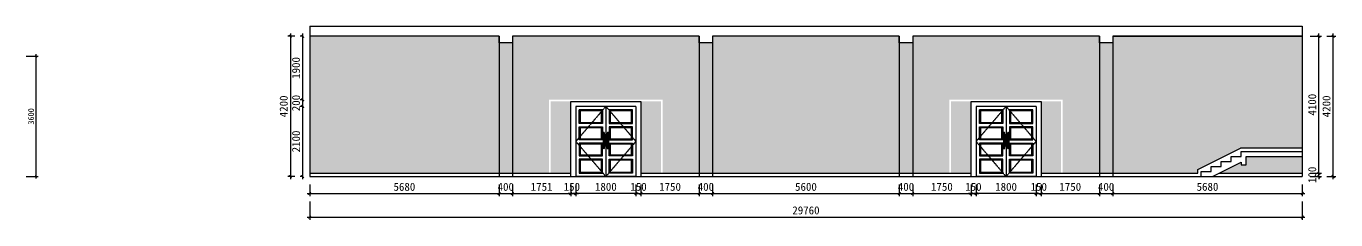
# Model space of a CAD drawing. Header units: millimetres. Extents: x -150677 to 588340, y -254013 to 149700.
# Drawn here: x 370680 to 409948, y -31049 to -25254 of the extents above; entities that cross this region are included whole.
import ezdxf

# ---------------------------------------------------------------- set-up
doc = ezdxf.new("R2010")
doc.units = ezdxf.units.MM
doc.header["$LTSCALE"] = 10
doc.header["$MEASUREMENT"] = 0
doc.linetypes.add('DASH', pattern=[0.35, 0.25, -0.1])
for name, color, linetype in [('1-Ba原始建筑墙体', 2, 'Continuous'), ('2-Ba顶面轮廓', 4, 'Continuous'), ('6-Bb窗', 5, 'Continuous'), ('FUR-MID', 2, 'Continuous'), ('PM', 1, 'Continuous')]:
    doc.layers.add(name, color=color, linetype=linetype)
doc.styles.get("Standard").update_dxf_attribs({"font": ''})
doc.styles.get('Standard').set_extended_font_data('SimSun')
doc.dimstyles.new('DIMN60', dxfattribs={"dimscale": 0.6, "dimtxt": 300, "dimasz": 100, "dimexe": 100, "dimexo": 300, "dimgap": 100, "dimtad": 1, "dimdec": 0, "dimtxsty": 'Standard', "dimblk": 'ARCHTICK', "dimcen": 2.5, "dimdle": 100, "dimclrd": 8, "dimclre": 8, "dimclrt": 96, "dimadec": 0, "dimazin": 0, "dimtfac": 1, "dimtdec": 0, "dimtmove": 0, "dimatfit": 3, "dimldrblk": 'DOT', "dimfxl": 100, "dimarcsym": 0})
doc.dimstyles.new('DIMN80', dxfattribs={"dimscale": 0.8, "dimtxt": 300, "dimasz": 100, "dimexe": 100, "dimexo": 300, "dimgap": 100, "dimtad": 1, "dimdec": 0, "dimtxsty": 'Standard', "dimblk": 'ARCHTICK', "dimcen": 2.5, "dimdle": 100, "dimclrd": 8, "dimclre": 8, "dimclrt": 96, "dimadec": 0, "dimazin": 0, "dimtfac": 1, "dimtdec": 0, "dimtmove": 0, "dimatfit": 3, "dimldrblk": 'DOT', "dimfxl": 100, "dimarcsym": 0})

# ---------------------------------------------------------------- blocks, each defined once
blk = doc.blocks.new('_ArchTick')
at = {"color": 0, "linetype": 'ByBlock', "const_width": 0.4}
blk.add_lwpolyline([(-0.5, -0.5), (0.5, 0.5)], dxfattribs=at)
blk = doc.blocks.new('*D1498')
at = {"layer": '2-Ba顶面轮廓', "color": 8, "lineweight": -2, "transparency": 16777216}
for p, q in [((370676.25, -26154), (371037.25, -26154)), ((370977.25, -29814), (370977.25, -26094)), ((370676.25, -29754), (371037.25, -29754))]:
    blk.add_line(p, q, dxfattribs=at)
at = {"layer": 'Defpoints', "color": 0, "transparency": 16777216}
for p in [(370496.25, -26154), (370977.25, -26154), (370496.25, -29754)]:
    blk.add_point(p, dxfattribs=at)
at = {"layer": '2-Ba顶面轮廓', "color": 8, "lineweight": -2, "transparency": 16777216, "xscale": 60, "yscale": 60, "zscale": 60}
for p, rotation in [((370977.25, -26154), 90), ((370977.25, -29754), 270)]:
    blk.add_blockref('_ArchTick', p, dxfattribs=dict(at, rotation=rotation))
at = {"layer": '2-Ba顶面轮廓', "color": 96, "transparency": 16777216, "insert": (370827.25, -27954), "char_height": 180, "attachment_point": 5, "rotation": 90}
blk.add_mtext('3600', dxfattribs=at)
blk = doc.blocks.new('_DOT')
at = {"color": 0, "linetype": 'ByBlock'}
blk.add_line((-0.35, 0), (-1, 0), dxfattribs=at)
at = {"color": 0, "linetype": 'ByBlock', "const_width": 0.35}
blk.add_lwpolyline([(-0.175, 0, 1), (0.175, 0, 1)], format="xyb", close=True, dxfattribs=at)
blk = doc.blocks.new('*D1499')
at = {"layer": '2-Ba顶面轮廓', "color": 8, "lineweight": -2, "transparency": 16777216}
for p, q in [((379180.5362, -29994), (379180.5362, -30343.5)), ((384860.5362, -29994), (384860.5362, -30343.5)), ((379100.5362, -30263.5), (384940.5362, -30263.5))]:
    blk.add_line(p, q, dxfattribs=at)
at = {"layer": 'Defpoints', "color": 0, "transparency": 16777216}
for p in [(379180.5362, -29754), (384860.5362, -29754), (384860.5362, -30263.5)]:
    blk.add_point(p, dxfattribs=at)
at = {"layer": '2-Ba顶面轮廓', "color": 8, "lineweight": -2, "transparency": 16777216, "xscale": 80, "yscale": 80, "zscale": 80, "rotation": 180}
blk.add_blockref('_ArchTick', (379180.5362, -30263.5), dxfattribs=at)
at = {"layer": '2-Ba顶面轮廓', "color": 8, "lineweight": -2, "transparency": 16777216, "xscale": 80, "yscale": 80, "zscale": 80}
blk.add_blockref('_ArchTick', (384860.5362, -30263.5), dxfattribs=at)
at = {"layer": '2-Ba顶面轮廓', "color": 96, "transparency": 16777216, "insert": (382020.5362, -30063.5), "char_height": 240, "attachment_point": 5}
blk.add_mtext('5680', dxfattribs=at)
blk = doc.blocks.new('*D1501')
at = {"layer": '2-Ba顶面轮廓', "color": 8, "lineweight": -2, "transparency": 16777216}
for p, q in [((384860.5362, -29994), (384860.5362, -30343.5)), ((385260.5362, -29994), (385260.5362, -30343.5)), ((384780.5362, -30263.5), (385340.5362, -30263.5))]:
    blk.add_line(p, q, dxfattribs=at)
at = {"layer": 'Defpoints', "color": 0, "transparency": 16777216}
for p in [(384860.5362, -29754), (385260.5362, -29754), (385260.5362, -30263.5)]:
    blk.add_point(p, dxfattribs=at)
at = {"layer": '2-Ba顶面轮廓', "color": 8, "lineweight": -2, "transparency": 16777216, "xscale": 80, "yscale": 80, "zscale": 80, "rotation": 180}
blk.add_blockref('_ArchTick', (384860.5362, -30263.5), dxfattribs=at)
at = {"layer": '2-Ba顶面轮廓', "color": 8, "lineweight": -2, "transparency": 16777216, "xscale": 80, "yscale": 80, "zscale": 80}
blk.add_blockref('_ArchTick', (385260.5362, -30263.5), dxfattribs=at)
at = {"layer": '2-Ba顶面轮廓', "color": 96, "transparency": 16777216, "insert": (385060.5362, -30063.5), "char_height": 240, "attachment_point": 5}
blk.add_mtext('400', dxfattribs=at)
blk = doc.blocks.new('*D1502')
at = {"layer": '2-Ba顶面轮廓', "color": 8, "lineweight": -2, "transparency": 16777216}
for p, q in [((385260.5362, -29994), (385260.5362, -30343.5)), ((387011.0362, -29994), (387011.0362, -30343.5)), ((385180.5362, -30263.5), (387091.0362, -30263.5))]:
    blk.add_line(p, q, dxfattribs=at)
at = {"layer": 'Defpoints', "color": 0, "transparency": 16777216}
for p in [(385260.5362, -29754), (387011.0362, -29754), (387011.0362, -30263.5)]:
    blk.add_point(p, dxfattribs=at)
at = {"layer": '2-Ba顶面轮廓', "color": 8, "lineweight": -2, "transparency": 16777216, "xscale": 80, "yscale": 80, "zscale": 80, "rotation": 180}
blk.add_blockref('_ArchTick', (385260.5362, -30263.5), dxfattribs=at)
at = {"layer": '2-Ba顶面轮廓', "color": 8, "lineweight": -2, "transparency": 16777216, "xscale": 80, "yscale": 80, "zscale": 80}
blk.add_blockref('_ArchTick', (387011.0362, -30263.5), dxfattribs=at)
at = {"layer": '2-Ba顶面轮廓', "color": 96, "transparency": 16777216, "insert": (386135.7862, -30063.5), "char_height": 240, "attachment_point": 5}
blk.add_mtext('1751', dxfattribs=at)
blk = doc.blocks.new('*D1503')
at = {"layer": '2-Ba顶面轮廓', "color": 8, "lineweight": -2, "transparency": 16777216}
for p, q in [((387011.0362, -29994), (387011.0362, -30343.5)), ((387161.0362, -29994), (387161.0362, -30343.5)), ((387011.0362, -30263.5), (386931.0362, -30263.5)), ((387011.0362, -30263.5), (387161.0362, -30263.5)), ((387161.0362, -30263.5), (387241.0362, -30263.5))]:
    blk.add_line(p, q, dxfattribs=at)
at = {"layer": 'Defpoints', "color": 0, "transparency": 16777216}
for p in [(387011.0362, -29754), (387161.0362, -29754), (387161.0362, -30263.5)]:
    blk.add_point(p, dxfattribs=at)
at = {"layer": '2-Ba顶面轮廓', "color": 8, "lineweight": -2, "transparency": 16777216, "xscale": 80, "yscale": 80, "zscale": 80}
blk.add_blockref('_ArchTick', (387011.0362, -30263.5), dxfattribs=at)
at = {"layer": '2-Ba顶面轮廓', "color": 8, "lineweight": -2, "transparency": 16777216, "xscale": 80, "yscale": 80, "zscale": 80, "rotation": 180}
blk.add_blockref('_ArchTick', (387161.0362, -30263.5), dxfattribs=at)
at = {"layer": '2-Ba顶面轮廓', "color": 96, "transparency": 16777216, "insert": (387041.0362, -30063.5), "char_height": 240, "attachment_point": 5}
blk.add_mtext('150', dxfattribs=at)
blk = doc.blocks.new('*D1504')
at = {"layer": '2-Ba顶面轮廓', "color": 8, "lineweight": -2, "transparency": 16777216}
for p, q in [((388961, -29994), (388961, -30343)), ((389111, -29994), (389111, -30343)), ((388961, -30263), (388881, -30263)), ((388961, -30263), (389111, -30263)), ((389111, -30263), (389191, -30263))]:
    blk.add_line(p, q, dxfattribs=at)
at = {"layer": 'Defpoints', "color": 0, "transparency": 16777216}
for p in [(388961, -29754), (389111, -29754), (389111, -30263)]:
    blk.add_point(p, dxfattribs=at)
at = {"layer": '2-Ba顶面轮廓', "color": 8, "lineweight": -2, "transparency": 16777216, "xscale": 80, "yscale": 80, "zscale": 80}
blk.add_blockref('_ArchTick', (388961, -30263), dxfattribs=at)
at = {"layer": '2-Ba顶面轮廓', "color": 8, "lineweight": -2, "transparency": 16777216, "xscale": 80, "yscale": 80, "zscale": 80, "rotation": 180}
blk.add_blockref('_ArchTick', (389111, -30263), dxfattribs=at)
at = {"layer": '2-Ba顶面轮廓', "color": 96, "transparency": 16777216, "insert": (389041, -30063), "char_height": 240, "attachment_point": 5}
blk.add_mtext('150', dxfattribs=at)
blk = doc.blocks.new('*D1505')
at = {"layer": '2-Ba顶面轮廓', "color": 8, "lineweight": -2, "transparency": 16777216}
for p, q in [((389111, -29994), (389111, -30343)), ((390861, -29994), (390861, -30343)), ((389031, -30263), (390941, -30263))]:
    blk.add_line(p, q, dxfattribs=at)
at = {"layer": 'Defpoints', "color": 0, "transparency": 16777216}
for p in [(389111, -29754), (390861, -29754), (390861, -30263)]:
    blk.add_point(p, dxfattribs=at)
at = {"layer": '2-Ba顶面轮廓', "color": 8, "lineweight": -2, "transparency": 16777216, "xscale": 80, "yscale": 80, "zscale": 80, "rotation": 180}
blk.add_blockref('_ArchTick', (389111, -30263), dxfattribs=at)
at = {"layer": '2-Ba顶面轮廓', "color": 8, "lineweight": -2, "transparency": 16777216, "xscale": 80, "yscale": 80, "zscale": 80}
blk.add_blockref('_ArchTick', (390861, -30263), dxfattribs=at)
at = {"layer": '2-Ba顶面轮廓', "color": 96, "transparency": 16777216, "insert": (389986, -30063), "char_height": 240, "attachment_point": 5}
blk.add_mtext('1750', dxfattribs=at)
blk = doc.blocks.new('*D1506')
at = {"layer": '2-Ba顶面轮廓', "color": 8, "lineweight": -2, "transparency": 16777216}
for p, q in [((390860.5362, -29994), (390860.5362, -30343.5)), ((391260.5362, -29994), (391260.5362, -30343.5)), ((390780.5362, -30263.5), (391340.5362, -30263.5))]:
    blk.add_line(p, q, dxfattribs=at)
at = {"layer": 'Defpoints', "color": 0, "transparency": 16777216}
for p in [(390860.5362, -29754), (391260.5362, -29754), (391260.5362, -30263.5)]:
    blk.add_point(p, dxfattribs=at)
at = {"layer": '2-Ba顶面轮廓', "color": 8, "lineweight": -2, "transparency": 16777216, "xscale": 80, "yscale": 80, "zscale": 80, "rotation": 180}
blk.add_blockref('_ArchTick', (390860.5362, -30263.5), dxfattribs=at)
at = {"layer": '2-Ba顶面轮廓', "color": 8, "lineweight": -2, "transparency": 16777216, "xscale": 80, "yscale": 80, "zscale": 80}
blk.add_blockref('_ArchTick', (391260.5362, -30263.5), dxfattribs=at)
at = {"layer": '2-Ba顶面轮廓', "color": 96, "transparency": 16777216, "insert": (391060.5362, -30063.5), "char_height": 240, "attachment_point": 5}
blk.add_mtext('400', dxfattribs=at)
blk = doc.blocks.new('*D1507')
at = {"layer": '2-Ba顶面轮廓', "color": 8, "lineweight": -2, "transparency": 16777216}
for p, q in [((391260.5362, -29994), (391260.5362, -30343.5)), ((396860.5362, -29994), (396860.5362, -30343.5)), ((391180.5362, -30263.5), (396940.5362, -30263.5))]:
    blk.add_line(p, q, dxfattribs=at)
at = {"layer": 'Defpoints', "color": 0, "transparency": 16777216}
for p in [(391260.5362, -29754), (396860.5362, -29754), (396860.5362, -30263.5)]:
    blk.add_point(p, dxfattribs=at)
at = {"layer": '2-Ba顶面轮廓', "color": 8, "lineweight": -2, "transparency": 16777216, "xscale": 80, "yscale": 80, "zscale": 80, "rotation": 180}
blk.add_blockref('_ArchTick', (391260.5362, -30263.5), dxfattribs=at)
at = {"layer": '2-Ba顶面轮廓', "color": 8, "lineweight": -2, "transparency": 16777216, "xscale": 80, "yscale": 80, "zscale": 80}
blk.add_blockref('_ArchTick', (396860.5362, -30263.5), dxfattribs=at)
at = {"layer": '2-Ba顶面轮廓', "color": 96, "transparency": 16777216, "insert": (394060.5362, -30063.5), "char_height": 240, "attachment_point": 5}
blk.add_mtext('5600', dxfattribs=at)
blk = doc.blocks.new('*D1508')
at = {"layer": '2-Ba顶面轮廓', "color": 8, "lineweight": -2, "transparency": 16777216}
for p, q in [((396860.5362, -29994), (396860.5362, -30343.5)), ((397260.5362, -29994), (397260.5362, -30343.5)), ((396780.5362, -30263.5), (397340.5362, -30263.5))]:
    blk.add_line(p, q, dxfattribs=at)
at = {"layer": 'Defpoints', "color": 0, "transparency": 16777216}
for p in [(396860.5362, -29754), (397260.5362, -29754), (397260.5362, -30263.5)]:
    blk.add_point(p, dxfattribs=at)
at = {"layer": '2-Ba顶面轮廓', "color": 8, "lineweight": -2, "transparency": 16777216, "xscale": 80, "yscale": 80, "zscale": 80, "rotation": 180}
blk.add_blockref('_ArchTick', (396860.5362, -30263.5), dxfattribs=at)
at = {"layer": '2-Ba顶面轮廓', "color": 8, "lineweight": -2, "transparency": 16777216, "xscale": 80, "yscale": 80, "zscale": 80}
blk.add_blockref('_ArchTick', (397260.5362, -30263.5), dxfattribs=at)
at = {"layer": '2-Ba顶面轮廓', "color": 96, "transparency": 16777216, "insert": (397060.5362, -30063.5), "char_height": 240, "attachment_point": 5}
blk.add_mtext('400', dxfattribs=at)
blk = doc.blocks.new('*D1509')
at = {"layer": '2-Ba顶面轮廓', "color": 8, "lineweight": -2, "transparency": 16777216}
for p, q in [((397261, -29994), (397261, -30344)), ((399011, -29994), (399011, -30344)), ((397181, -30264), (399091, -30264))]:
    blk.add_line(p, q, dxfattribs=at)
at = {"layer": 'Defpoints', "color": 0, "transparency": 16777216}
for p in [(397261, -29754), (399011, -29754), (399011, -30264)]:
    blk.add_point(p, dxfattribs=at)
at = {"layer": '2-Ba顶面轮廓', "color": 8, "lineweight": -2, "transparency": 16777216, "xscale": 80, "yscale": 80, "zscale": 80, "rotation": 180}
blk.add_blockref('_ArchTick', (397261, -30264), dxfattribs=at)
at = {"layer": '2-Ba顶面轮廓', "color": 8, "lineweight": -2, "transparency": 16777216, "xscale": 80, "yscale": 80, "zscale": 80}
blk.add_blockref('_ArchTick', (399011, -30264), dxfattribs=at)
at = {"layer": '2-Ba顶面轮廓', "color": 96, "transparency": 16777216, "insert": (398136, -30064), "char_height": 240, "attachment_point": 5}
blk.add_mtext('1750', dxfattribs=at)
blk = doc.blocks.new('*D1510')
at = {"layer": '2-Ba顶面轮廓', "color": 8, "lineweight": -2, "transparency": 16777216}
for p, q in [((399011.0362, -29994), (399011.0362, -30343.5)), ((399161.0362, -29994), (399161.0362, -30343.5)), ((399011.0362, -30263.5), (398931.0362, -30263.5)), ((399011.0362, -30263.5), (399161.0362, -30263.5)), ((399161.0362, -30263.5), (399241.0362, -30263.5))]:
    blk.add_line(p, q, dxfattribs=at)
at = {"layer": 'Defpoints', "color": 0, "transparency": 16777216}
for p in [(399011.0362, -29754), (399161.0362, -29754), (399161.0362, -30263.5)]:
    blk.add_point(p, dxfattribs=at)
at = {"layer": '2-Ba顶面轮廓', "color": 8, "lineweight": -2, "transparency": 16777216, "xscale": 80, "yscale": 80, "zscale": 80}
blk.add_blockref('_ArchTick', (399011.0362, -30263.5), dxfattribs=at)
at = {"layer": '2-Ba顶面轮廓', "color": 8, "lineweight": -2, "transparency": 16777216, "xscale": 80, "yscale": 80, "zscale": 80, "rotation": 180}
blk.add_blockref('_ArchTick', (399161.0362, -30263.5), dxfattribs=at)
at = {"layer": '2-Ba顶面轮廓', "color": 96, "transparency": 16777216, "insert": (399081.0362, -30063.5), "char_height": 240, "attachment_point": 5}
blk.add_mtext('150', dxfattribs=at)
blk = doc.blocks.new('*D1511')
at = {"layer": '2-Ba顶面轮廓', "color": 8, "lineweight": -2, "transparency": 16777216}
for p, q in [((401111.0362, -29994), (401111.0362, -30343.5)), ((402860.5362, -29994), (402860.5362, -30343.5)), ((401031.0362, -30263.5), (402940.5362, -30263.5))]:
    blk.add_line(p, q, dxfattribs=at)
at = {"layer": 'Defpoints', "color": 0, "transparency": 16777216}
for p in [(401111.0362, -29754), (402860.5362, -29754), (402860.5362, -30263.5)]:
    blk.add_point(p, dxfattribs=at)
at = {"layer": '2-Ba顶面轮廓', "color": 8, "lineweight": -2, "transparency": 16777216, "xscale": 80, "yscale": 80, "zscale": 80, "rotation": 180}
blk.add_blockref('_ArchTick', (401111.0362, -30263.5), dxfattribs=at)
at = {"layer": '2-Ba顶面轮廓', "color": 8, "lineweight": -2, "transparency": 16777216, "xscale": 80, "yscale": 80, "zscale": 80}
blk.add_blockref('_ArchTick', (402860.5362, -30263.5), dxfattribs=at)
at = {"layer": '2-Ba顶面轮廓', "color": 96, "transparency": 16777216, "insert": (401985.7862, -30063.5), "char_height": 240, "attachment_point": 5}
blk.add_mtext('1750', dxfattribs=at)
blk = doc.blocks.new('*D1512')
at = {"layer": '2-Ba顶面轮廓', "color": 8, "lineweight": -2, "transparency": 16777216}
for p, q in [((402860.5362, -29994), (402860.5362, -30343.5)), ((403260.5362, -29994), (403260.5362, -30343.5)), ((402780.5362, -30263.5), (403340.5362, -30263.5))]:
    blk.add_line(p, q, dxfattribs=at)
at = {"layer": 'Defpoints', "color": 0, "transparency": 16777216}
for p in [(402860.5362, -29754), (403260.5362, -29754), (403260.5362, -30263.5)]:
    blk.add_point(p, dxfattribs=at)
at = {"layer": '2-Ba顶面轮廓', "color": 8, "lineweight": -2, "transparency": 16777216, "xscale": 80, "yscale": 80, "zscale": 80, "rotation": 180}
blk.add_blockref('_ArchTick', (402860.5362, -30263.5), dxfattribs=at)
at = {"layer": '2-Ba顶面轮廓', "color": 8, "lineweight": -2, "transparency": 16777216, "xscale": 80, "yscale": 80, "zscale": 80}
blk.add_blockref('_ArchTick', (403260.5362, -30263.5), dxfattribs=at)
at = {"layer": '2-Ba顶面轮廓', "color": 96, "transparency": 16777216, "insert": (403060.5362, -30063.5), "char_height": 240, "attachment_point": 5}
blk.add_mtext('400', dxfattribs=at)
blk = doc.blocks.new('*D1513')
at = {"layer": '2-Ba顶面轮廓', "color": 8, "lineweight": -2, "transparency": 16777216}
for p, q in [((403260.5362, -29994), (403260.5362, -30343.5)), ((408940.5362, -29994), (408940.5362, -30343.5)), ((403180.5362, -30263.5), (409020.5362, -30263.5))]:
    blk.add_line(p, q, dxfattribs=at)
at = {"layer": 'Defpoints', "color": 0, "transparency": 16777216}
for p in [(403260.5362, -29754), (408940.5362, -29754), (408940.5362, -30263.5)]:
    blk.add_point(p, dxfattribs=at)
at = {"layer": '2-Ba顶面轮廓', "color": 8, "lineweight": -2, "transparency": 16777216, "xscale": 80, "yscale": 80, "zscale": 80, "rotation": 180}
blk.add_blockref('_ArchTick', (403260.5362, -30263.5), dxfattribs=at)
at = {"layer": '2-Ba顶面轮廓', "color": 8, "lineweight": -2, "transparency": 16777216, "xscale": 80, "yscale": 80, "zscale": 80}
blk.add_blockref('_ArchTick', (408940.5362, -30263.5), dxfattribs=at)
at = {"layer": '2-Ba顶面轮廓', "color": 96, "transparency": 16777216, "insert": (406100.5362, -30063.5), "char_height": 240, "attachment_point": 5}
blk.add_mtext('5680', dxfattribs=at)
blk = doc.blocks.new('*D1514')
at = {"layer": '2-Ba顶面轮廓', "color": 8, "lineweight": -2, "transparency": 16777216}
for p, q in [((379180.5362, -30503.5), (379180.5362, -31049)), ((408940.5362, -30503.5), (408940.5362, -31049)), ((379100.5362, -30969), (409020.5362, -30969))]:
    blk.add_line(p, q, dxfattribs=at)
at = {"layer": 'Defpoints', "color": 0, "transparency": 16777216}
for p in [(379180.5362, -30263.5), (408940.5362, -30263.5), (408940.5362, -30969)]:
    blk.add_point(p, dxfattribs=at)
at = {"layer": '2-Ba顶面轮廓', "color": 8, "lineweight": -2, "transparency": 16777216, "xscale": 80, "yscale": 80, "zscale": 80, "rotation": 180}
blk.add_blockref('_ArchTick', (379180.5362, -30969), dxfattribs=at)
at = {"layer": '2-Ba顶面轮廓', "color": 8, "lineweight": -2, "transparency": 16777216, "xscale": 80, "yscale": 80, "zscale": 80}
blk.add_blockref('_ArchTick', (408940.5362, -30969), dxfattribs=at)
at = {"layer": '2-Ba顶面轮廓', "color": 96, "transparency": 16777216, "insert": (394060.5362, -30769), "char_height": 240, "attachment_point": 5}
blk.add_mtext('29760', dxfattribs=at)
blk = doc.blocks.new('*D1515')
at = {"layer": '2-Ba顶面轮廓', "color": 8, "lineweight": -2, "transparency": 16777216}
for p, q in [((378941, -27654), (378893, -27654)), ((378973, -29834), (378973, -27574)), ((378941, -29754), (378893, -29754))]:
    blk.add_line(p, q, dxfattribs=at)
at = {"layer": 'Defpoints', "color": 0, "transparency": 16777216}
for p in [(378973, -27654), (379181, -27654), (379181, -29754)]:
    blk.add_point(p, dxfattribs=at)
at = {"layer": '2-Ba顶面轮廓', "color": 8, "lineweight": -2, "transparency": 16777216, "xscale": 80, "yscale": 80, "zscale": 80}
for p, rotation in [((378973, -27654), 90), ((378973, -29754), 270)]:
    blk.add_blockref('_ArchTick', p, dxfattribs=dict(at, rotation=rotation))
at = {"layer": '2-Ba顶面轮廓', "color": 96, "transparency": 16777216, "insert": (378773, -28704), "char_height": 240, "attachment_point": 5, "rotation": 90}
blk.add_mtext('2100', dxfattribs=at)
blk = doc.blocks.new('*D1516')
at = {"layer": '2-Ba顶面轮廓', "color": 8, "lineweight": -2, "transparency": 16777216}
for p, q in [((378941, -27454), (378893, -27454)), ((378973, -27734), (378973, -27374)), ((378941, -27654), (378893, -27654))]:
    blk.add_line(p, q, dxfattribs=at)
at = {"layer": 'Defpoints', "color": 0, "transparency": 16777216}
for p in [(378973, -27454), (379181, -27454), (379181, -27654)]:
    blk.add_point(p, dxfattribs=at)
at = {"layer": '2-Ba顶面轮廓', "color": 8, "lineweight": -2, "transparency": 16777216, "xscale": 80, "yscale": 80, "zscale": 80}
for p, rotation in [((378973, -27454), 90), ((378973, -27654), 270)]:
    blk.add_blockref('_ArchTick', p, dxfattribs=dict(at, rotation=rotation))
at = {"layer": '2-Ba顶面轮廓', "color": 96, "transparency": 16777216, "insert": (378773, -27554), "char_height": 240, "attachment_point": 5, "rotation": 90}
blk.add_mtext('200', dxfattribs=at)
blk = doc.blocks.new('*D1517')
at = {"layer": '2-Ba顶面轮廓', "color": 8, "lineweight": -2, "transparency": 16777216}
for p, q in [((378973, -27534), (378973, -25474)), ((378941, -25554), (378893, -25554)), ((378941, -27454), (378893, -27454))]:
    blk.add_line(p, q, dxfattribs=at)
at = {"layer": 'Defpoints', "color": 0, "transparency": 16777216}
for p in [(378973, -25554), (379181, -25554), (379181, -27454)]:
    blk.add_point(p, dxfattribs=at)
at = {"layer": '2-Ba顶面轮廓', "color": 8, "lineweight": -2, "transparency": 16777216, "xscale": 80, "yscale": 80, "zscale": 80}
for p, rotation in [((378973, -25554), 90), ((378973, -27454), 270)]:
    blk.add_blockref('_ArchTick', p, dxfattribs=dict(at, rotation=rotation))
at = {"layer": '2-Ba顶面轮廓', "color": 96, "transparency": 16777216, "insert": (378773, -26504), "char_height": 240, "attachment_point": 5, "rotation": 90}
blk.add_mtext('1900', dxfattribs=at)
blk = doc.blocks.new('*D1518')
at = {"layer": '2-Ba顶面轮廓', "color": 8, "lineweight": -2, "transparency": 16777216}
for p, q in [((378602, -25474), (378602, -29834)), ((378733, -25554), (378522, -25554)), ((378733, -29754), (378522, -29754))]:
    blk.add_line(p, q, dxfattribs=at)
at = {"layer": 'Defpoints', "color": 0, "transparency": 16777216}
for p in [(378973, -25554), (378602, -29754), (378973, -29754)]:
    blk.add_point(p, dxfattribs=at)
at = {"layer": '2-Ba顶面轮廓', "color": 8, "lineweight": -2, "transparency": 16777216, "xscale": 80, "yscale": 80, "zscale": 80}
for p, rotation in [((378602, -25554), 90), ((378602, -29754), 270)]:
    blk.add_blockref('_ArchTick', p, dxfattribs=dict(at, rotation=rotation))
at = {"layer": '2-Ba顶面轮廓', "color": 96, "transparency": 16777216, "insert": (378402, -27654), "char_height": 240, "attachment_point": 5, "rotation": 90}
blk.add_mtext('4200', dxfattribs=at)
blk = doc.blocks.new('*D1519')
at = {"layer": '2-Ba顶面轮廓', "color": 8, "lineweight": -2, "transparency": 16777216}
for p, q in [((409181, -29654), (409521, -29654)), ((409181, -29754), (409521, -29754)), ((409441, -29654), (409441, -29574)), ((409441, -29754), (409441, -29654)), ((409441, -29754), (409441, -29834))]:
    blk.add_line(p, q, dxfattribs=at)
at = {"layer": 'Defpoints', "color": 0, "transparency": 16777216}
for p in [(408941, -29654), (408941, -29754), (409441, -29654)]:
    blk.add_point(p, dxfattribs=at)
at = {"layer": '2-Ba顶面轮廓', "color": 8, "lineweight": -2, "transparency": 16777216, "xscale": 80, "yscale": 80, "zscale": 80}
for p, rotation in [((409441, -29654), 270), ((409441, -29754), 90)]:
    blk.add_blockref('_ArchTick', p, dxfattribs=dict(at, rotation=rotation))
at = {"layer": '2-Ba顶面轮廓', "color": 96, "transparency": 16777216, "insert": (409241, -29704), "char_height": 240, "attachment_point": 5, "rotation": 90}
blk.add_mtext('100', dxfattribs=at)
blk = doc.blocks.new('*D1520')
at = {"layer": '2-Ba顶面轮廓', "color": 8, "lineweight": -2, "transparency": 16777216}
for p, q in [((409441, -29734), (409441, -25474)), ((409181, -25554), (409521, -25554)), ((409181, -29654), (409521, -29654))]:
    blk.add_line(p, q, dxfattribs=at)
at = {"layer": 'Defpoints', "color": 0, "transparency": 16777216}
for p in [(408941, -25554), (409441, -25554), (408941, -29654)]:
    blk.add_point(p, dxfattribs=at)
at = {"layer": '2-Ba顶面轮廓', "color": 8, "lineweight": -2, "transparency": 16777216, "xscale": 80, "yscale": 80, "zscale": 80}
for p, rotation in [((409441, -25554), 90), ((409441, -29654), 270)]:
    blk.add_blockref('_ArchTick', p, dxfattribs=dict(at, rotation=rotation))
at = {"layer": '2-Ba顶面轮廓', "color": 96, "transparency": 16777216, "insert": (409241, -27604), "char_height": 240, "attachment_point": 5, "rotation": 90}
blk.add_mtext('4100', dxfattribs=at)
blk = doc.blocks.new('*D1521')
at = {"layer": '2-Ba顶面轮廓', "color": 8, "lineweight": -2, "transparency": 16777216}
for p, q in [((409868, -29834), (409868, -25474)), ((409681, -25554), (409948, -25554)), ((409681, -29754), (409948, -29754))]:
    blk.add_line(p, q, dxfattribs=at)
at = {"layer": 'Defpoints', "color": 0, "transparency": 16777216}
for p in [(409441, -25554), (409868, -25554), (409441, -29754)]:
    blk.add_point(p, dxfattribs=at)
at = {"layer": '2-Ba顶面轮廓', "color": 8, "lineweight": -2, "transparency": 16777216, "xscale": 80, "yscale": 80, "zscale": 80}
for p, rotation in [((409868, -25554), 90), ((409868, -29754), 270)]:
    blk.add_blockref('_ArchTick', p, dxfattribs=dict(at, rotation=rotation))
at = {"layer": '2-Ba顶面轮廓', "color": 96, "transparency": 16777216, "insert": (409668, -27654), "char_height": 240, "attachment_point": 5, "rotation": 90}
blk.add_mtext('4200', dxfattribs=at)
blk = doc.blocks.new('LS-006')
at = {"layer": 'PM'}
for p, q in [((-43, 173), (-43, 153)), ((-43, 173), (3, 173)), ((-43, 153), (3, 153)), ((-40, 153), (-40, -197)), ((-40, 103), (0, 103)), ((-35, 178), (-35, 173)), ((-35, 178), (-5, 178)), ((-30, 183), (-30, 178)), ((-30, 183), (-10, 183)), ((-10, 183), (-10, 178)), ((-5, 178), (-5, 173)), ((0, 153), (0, -197)), ((3, 173), (3, 153)), ((81, 173), (81, 153)), ((127, 173), (81, 173)), ((127, 153), (81, 153)), ((84, 153), (84, -197)), ((124, 103), (84, 103)), ((119, 178), (89, 178)), ((89, 178), (89, 173)), ((114, 183), (94, 183)), ((94, 183), (94, 178)), ((114, 183), (114, 178)), ((119, 178), (119, 173)), ((124, 153), (124, -197)), ((127, 173), (127, 153)), ((-43, -217), (-43, -197)), ((-43, -197), (3, -197)), ((-43, -217), (3, -217)), ((-40, -147), (0, -147)), ((-40, -197), (0, -197)), ((-35, -222), (-35, -217)), ((-35, -222), (-5, -222)), ((-30, -227), (-30, -222)), ((-30, -227), (-10, -227)), ((-10, -227), (-10, -222)), ((-5, -222), (-5, -217)), ((3, -217), (3, -197)), ((81, -217), (81, -197)), ((127, -197), (81, -197)), ((127, -217), (81, -217)), ((124, -147), (84, -147)), ((124, -197), (84, -197)), ((89, -222), (89, -217)), ((119, -222), (89, -222)), ((94, -227), (94, -222)), ((114, -227), (94, -227)), ((114, -227), (114, -222)), ((119, -222), (119, -217)), ((127, -217), (127, -197))]:
    blk.add_line(p, q, dxfattribs=at)
for centre, start, end in [((-20, 201), 297.7238, 242.2762), ((104, 201), 297.7238, 242.2762), ((-20, -246), 117.7238, 62.2762), ((104, -246), 117.7238, 62.2762)]:
    blk.add_arc(centre, 21, start, end, dxfattribs=at)
blk = doc.blocks.new('A$C70AA2492')
at = {"layer": '2-Ba顶面轮廓'}
for p, q in [((150, 2100), (150, 0)), ((1000, 2100), (150, 2100)), ((950, 2000), (250, 2000)), ((1950, 2100), (1000, 2100)), ((1050, 2100), (1050, 0)), ((1950, 2100), (1950, 0)), ((954, 1100), (250, 1100)), ((1196, 1100), (1850, 1100)), ((1950, 0), (150, 0))]:
    blk.add_line(p, q, dxfattribs=at)
at = {"layer": '2-Ba顶面轮廓', "color": 8, "linetype": 'DASH'}
for p, q in [((1050, 2100), (150, 1050)), ((1050, 2100), (1950, 1050)), ((150, 1050), (1050, 0)), ((1950, 1050), (1050, 0))]:
    blk.add_line(p, q, dxfattribs=at)
at = {"layer": '2-Ba顶面轮廓'}
blk.add_lwpolyline([(0, 0), (0, 2250), (2100, 2250), (2100, 0)], dxfattribs=at)
for points in [[(250, 2000), (950, 2000), (950, 1585), (250, 1585)], [(1850, 2000), (1150, 2000), (1150, 1585), (1850, 1585)], [(250, 1485), (950, 1485), (950, 1100), (250, 1100)], [(1850, 1485), (1150, 1485), (1150, 1100), (1850, 1100)], [(250, 615), (950, 615), (950, 1000), (250, 1000)], [(1850, 615), (1150, 615), (1150, 1000), (1850, 1000)], [(250, 100), (950, 100), (950, 515), (250, 515)], [(1850, 100), (1150, 100), (1150, 515), (1850, 515)]]:
    blk.add_lwpolyline(points, close=True, dxfattribs=at)
at = {"layer": '2-Ba顶面轮廓', "color": 8}
for points in [[(935, 1985), (265, 1985), (265, 1600), (935, 1600)], [(920, 1970), (280, 1970), (280, 1615), (920, 1615)], [(1835, 1985), (1165, 1985), (1165, 1600), (1835, 1600)], [(1820, 1970), (1180, 1970), (1180, 1615), (1820, 1615)], [(935, 1470), (265, 1470), (265, 1115), (935, 1115)], [(920, 1455), (280, 1455), (280, 1130), (920, 1130)], [(1835, 1470), (1165, 1470), (1165, 1115), (1835, 1115)], [(1820, 1455), (1180, 1455), (1180, 1130), (1820, 1130)], [(935, 985), (265, 985), (265, 630), (935, 630)], [(920, 970), (280, 970), (280, 645), (920, 645)], [(1835, 985), (1165, 985), (1165, 630), (1835, 630)], [(1820, 970), (1180, 970), (1180, 645), (1820, 645)], [(935, 500), (265, 500), (265, 115), (935, 115)], [(920, 485), (280, 485), (280, 130), (920, 130)], [(1835, 500), (1165, 500), (1165, 115), (1835, 115)], [(1820, 485), (1180, 485), (1180, 130), (1820, 130)]]:
    blk.add_lwpolyline(points, close=True, dxfattribs=at)
at = {"layer": 'FUR-MID', "color": 2, "ltscale": 20}
blk.add_blockref('LS-006', (1008, 1097), dxfattribs=at)
blk = doc.blocks.new('*D1711')
at = {"layer": '2-Ba顶面轮廓', "color": 8, "lineweight": -2, "transparency": 16777216}
for p, q in [((387161, -29994), (387161, -30343)), ((388961, -29994), (388961, -30343)), ((389041, -30263), (387081, -30263))]:
    blk.add_line(p, q, dxfattribs=at)
at = {"layer": 'Defpoints', "color": 0, "transparency": 16777216}
for p in [(387161, -29754), (388961, -29754), (387161, -30263)]:
    blk.add_point(p, dxfattribs=at)
at = {"layer": '2-Ba顶面轮廓', "color": 8, "lineweight": -2, "transparency": 16777216, "xscale": 80, "yscale": 80, "zscale": 80, "rotation": 180.0000000000004}
blk.add_blockref('_ArchTick', (387161, -30263), dxfattribs=at)
at = {"layer": '2-Ba顶面轮廓', "color": 8, "lineweight": -2, "transparency": 16777216, "xscale": 80, "yscale": 80, "zscale": 80}
blk.add_blockref('_ArchTick', (388961, -30263), dxfattribs=at)
at = {"layer": '2-Ba顶面轮廓', "color": 96, "transparency": 16777216, "insert": (388061, -30063), "char_height": 240, "attachment_point": 5}
blk.add_mtext('1800', dxfattribs=at)
blk = doc.blocks.new('*D1712')
at = {"layer": '2-Ba顶面轮廓', "color": 8, "lineweight": -2, "transparency": 16777216}
for p, q in [((400961, -29994), (400961, -30343)), ((401111, -29994), (401111, -30343)), ((400961, -30263), (400881, -30263)), ((400961, -30263), (401111, -30263)), ((401111, -30263), (401191, -30263))]:
    blk.add_line(p, q, dxfattribs=at)
at = {"layer": 'Defpoints', "color": 0, "transparency": 16777216}
for p in [(400961, -29754), (401111, -29754), (401111, -30263)]:
    blk.add_point(p, dxfattribs=at)
at = {"layer": '2-Ba顶面轮廓', "color": 8, "lineweight": -2, "transparency": 16777216, "xscale": 80, "yscale": 80, "zscale": 80}
blk.add_blockref('_ArchTick', (400961, -30263), dxfattribs=at)
at = {"layer": '2-Ba顶面轮廓', "color": 8, "lineweight": -2, "transparency": 16777216, "xscale": 80, "yscale": 80, "zscale": 80, "rotation": 180}
blk.add_blockref('_ArchTick', (401111, -30263), dxfattribs=at)
at = {"layer": '2-Ba顶面轮廓', "color": 96, "transparency": 16777216, "insert": (401041, -30063), "char_height": 240, "attachment_point": 5}
blk.add_mtext('150', dxfattribs=at)
blk = doc.blocks.new('*D1713')
at = {"layer": '2-Ba顶面轮廓', "color": 8, "lineweight": -2, "transparency": 16777216}
for p, q in [((399161, -29994), (399161, -30343)), ((400961, -29994), (400961, -30343)), ((401041, -30263), (399081, -30263))]:
    blk.add_line(p, q, dxfattribs=at)
at = {"layer": 'Defpoints', "color": 0, "transparency": 16777216}
for p in [(399161, -29754), (400961, -29754), (399161, -30263)]:
    blk.add_point(p, dxfattribs=at)
at = {"layer": '2-Ba顶面轮廓', "color": 8, "lineweight": -2, "transparency": 16777216, "xscale": 80, "yscale": 80, "zscale": 80, "rotation": 180.0000000000004}
blk.add_blockref('_ArchTick', (399161, -30263), dxfattribs=at)
at = {"layer": '2-Ba顶面轮廓', "color": 8, "lineweight": -2, "transparency": 16777216, "xscale": 80, "yscale": 80, "zscale": 80}
blk.add_blockref('_ArchTick', (400961, -30263), dxfattribs=at)
at = {"layer": '2-Ba顶面轮廓', "color": 96, "transparency": 16777216, "insert": (400061, -30063), "char_height": 240, "attachment_point": 5}
blk.add_mtext('1800', dxfattribs=at)

msp = doc.modelspace()

# ---------------------------------------------------------------- hatches: boundary and pattern name
at = {"layer": '2-Ba顶面轮廓'}
h = msp.add_hatch(dxfattribs=at)
h.set_pattern_fill('AR-SAND', color=251, scale=100, angle=90, style=0)
h.set_pattern_definition([(127.5, (379180.54, -29654), (-192.6824, -6.2993), [0, -152, 0, -170, 0, -162.5]), (97.5, (379180.54, -29654), (-282.2146, 176.9777), [0, -82, 0, -137, 0, -52.5]), (57.5, (379180.54, -29777), (-0.5659, 311.4142), [0, -50, 0, -180, 0, -235]), (47.5, (379180.54, -29777), (-87.7676, 300.6127), [0, -25, 0, -118, 0, -135])])
h.paths.add_polyline_path([(389711, -27504), (389111, -27504), (389111, -29654), (389711, -29654)])
h.paths.add_polyline_path([(387011, -27504), (386411, -27504), (386411, -29654), (387011, -29654)], flags=17)
h.paths.add_polyline_path([(401711, -27504), (401111, -27504), (401111, -29654), (401711, -29654)], flags=17)
h.paths.add_polyline_path([(399011, -27504), (398411, -27504), (398411, -29654), (399011, -29654)])
h.paths.add_polyline_path([(384860.5, -25554), (379180.5, -25554), (379180.5, -29654), (384860.5, -29654)])
h.paths.add_polyline_path([(385260.5, -25754), (384860.5, -25754), (384860.5, -29654), (385260.5, -29654)])
h.paths.add_polyline_path([(390860.5, -25554), (385260.5, -25554), (385260.5, -25754), (385260.5, -29654), (386361, -29654), (386361, -27454), (389761, -27454), (389761, -29654), (390860.5, -29654)])
h.paths.add_polyline_path([(396860.5, -25554), (391260.5, -25554), (391260.5, -25754), (391260.5, -29654), (396860.5, -29654)])
h.paths.add_polyline_path([(397260.5, -25754), (396860.5, -25754), (396860.5, -29654), (397260.5, -29654)])
h.paths.add_polyline_path([(402860.5, -25554), (397260.5, -25554), (397260.5, -25754), (397260.5, -29654), (398361, -29654), (398361, -27454), (401761, -27454), (401761, -29654), (402860.5, -29654)])
h.paths.add_polyline_path([(391260.5, -25754), (390860.5, -25754), (390860.5, -29654), (391260.5, -29654)])
h.paths.add_polyline_path([(403260.5, -25754), (402860.5, -25754), (402860.5, -29654), (403260.5, -29654)])
h.paths.add_polyline_path([(408940.5, -25554), (403260.5, -25554), (403260.5, -25754), (403260.5, -29654), (405810.5, -29654), (405810.5, -29542.2), (407086.9, -28904), (408940.5, -28904)])
h.paths.add_polyline_path([(408940.5, -29154), (407410.5, -29154), (407260.5, -29154), (407260.5, -29404), (407110.5, -29404), (407110.5, -29321.7), (406445.9, -29654), (408940.5, -29654)], flags=17)

# ---------------------------------------------------------------- linework, layer by layer
at = {"layer": '1-Ba原始建筑墙体'}
for p, q in [((379180.5, -25254), (379180.5, -29754)), ((379180.5, -25254), (408940.5, -25254)), ((408940.5, -25254), (408940.5, -29754)), ((403260.5, -25554), (408940.5, -25554)), ((379180.5, -29754), (408940.5, -29754))]:
    msp.add_line(p, q, dxfattribs=at)
at = {"layer": '2-Ba顶面轮廓'}
for p, q in [((384860.5, -25554), (384860.5, -29754)), ((385260.5, -25554), (385260.5, -29754)), ((390860.5, -25554), (390860.5, -29754)), ((391260.5, -25554), (391260.5, -29754)), ((396860.5, -25554), (396860.5, -29754)), ((397260.5, -25554), (397260.5, -29754)), ((402860.5, -25554), (402860.5, -29754)), ((403260.5, -25554), (403260.5, -29754)), ((405810.5, -29542.2), (407086.9, -28904)), ((408940.5, -28904), (407086.9, -28904)), ((406245.9, -29754), (407110.5, -29321.7)), ((407110.5, -29321.7), (407110.5, -29404)), ((379180.5, -29654), (387011, -29654)), ((389111, -29654), (399011, -29654)), ((401111, -29654), (405810.5, -29654)), ((405810.5, -29654), (405810.5, -29542.2)), ((406445.9, -29654), (408940.5, -29654))]:
    msp.add_line(p, q, dxfattribs=at)
for points in [[(408940.5, -25554), (403260.5, -25554), (403260.5, -25754), (402860.5, -25754), (402860.5, -25554), (397260.5, -25554), (397260.5, -25754), (396860.5, -25754), (396860.5, -25554), (391260.5, -25554), (391260.5, -25754), (390860.5, -25754), (390860.5, -25554), (385260.5, -25554), (385260.5, -25754), (384860.5, -25754), (384860.5, -25554), (379180.5, -25554)], [(405910.5, -29754), (405910.5, -29604), (406210.5, -29604), (406210.5, -29454), (406510.5, -29454), (406510.5, -29304), (406810.5, -29304), (406810.5, -29154), (407110.5, -29154), (407110.5, -29004), (407410.5, -29004), (408940.5, -29004)], [(407110.5, -29404), (407260.5, -29404), (407260.5, -29154), (407410.5, -29154), (408940.5, -29154)]]:
    msp.add_lwpolyline(points, dxfattribs=at)

# ---------------------------------------------------------------- block references
at = {"layer": '6-Bb窗'}
for p in [(387011, -29754), (399011, -29754)]:
    msp.add_blockref('A$C70AA2492', p, dxfattribs=at)

# ---------------------------------------------------------------- dimensions: what is measured, and where the dimension line sits
at = {"layer": '2-Ba顶面轮廓'}
for p1, p2, distance, dimstyle, picture, middle in [((378973.5, -25554), (378973.5, -29754), -371.7, 'DIMN80', '*D1518', (378401.8, -27654)), ((379180.5, -27454), (379180.5, -25554), 207, 'DIMN80', '*D1517', (378773.5, -26504)), ((409440.9, -29754), (409440.9, -25554), -427, 'DIMN80', '*D1521', (409667.9, -27654)), ((370496.3, -29754), (370496.3, -26154), -481, 'DIMN60', '*D1498', (370827.3, -27954)), ((379180.5, -29754), (379180.5, -27654), 207, 'DIMN80', '*D1515', (378773.5, -28704)), ((379180.5, -29754), (384860.5, -29754), -509.5, 'DIMN80', '*D1499', (382020.5, -30063.5)), ((379180.5, -30263.5), (408940.5, -30263.5), -705.5, 'DIMN80', '*D1514', (394060.5, -30769))]:
    dim = msp.add_aligned_dim(p1=p1, p2=p2, distance=distance, dimstyle=dimstyle, dxfattribs=at)
    dim.commit()
    dim.dimension.update_dxf_attribs({"geometry": picture, "text_midpoint": middle})
for base, p1, p2, angle, picture, middle in [((409440.9, -25554), (408940.5, -29654), (408940.5, -25554), 270, '*D1520', (409240.9, -27604)), ((387011.0362001, -30263.5), (385260.5362001, -29754), (387011.0362001, -29754), 180, '*D1502', (386135.7862001, -30063.5)), ((390860.5362001, -30263.4987717), (389111.0362001, -29753.9987717), (390860.5362001, -29754), 180, '*D1505', (389985.7862001, -30063.4987717)), ((396860.5, -30263.5), (391260.5, -29754), (396860.5, -29754), 180, '*D1507', (394060.5, -30063.5)), ((399011.0357, -30263.5), (397260.5362, -29754), (399011.0357, -29754.0002), 180, '*D1509', (398135.7859, -30063.5)), ((402860.5362001, -30263.5), (401111.0362001, -29754), (402860.5362001, -29754), 180, '*D1511', (401985.7862001, -30063.5)), ((408940.5, -30263.5), (403260.5, -29754), (408940.5, -29754), 180, '*D1513', (406100.5, -30063.5))]:
    dim = msp.add_linear_dim(base=base, p1=p1, p2=p2, angle=angle, dimstyle='DIMN80', override={"dimtmove": 1}, dxfattribs=at)
    dim.commit()
    dim.dimension.update_dxf_attribs({"geometry": picture, "text_midpoint": middle})
for base, p1, p2, picture, middle in [((378973.5, -27454), (379180.5, -27654), (379180.5, -27454), '*D1516', (378973.5, -27554)), ((409440.9, -29654), (408940.5, -29754), (408940.5, -29654), '*D1519', (409440.9, -29704))]:
    dim = msp.add_linear_dim(base=base, p1=p1, p2=p2, angle=90, dimstyle='DIMN80', dxfattribs=at)
    dim.commit()
    dim.dimension.update_dxf_attribs({"geometry": picture, "text_midpoint": middle, "dimtype": 129})
for base, p1, p2, picture, middle in [((385260.5, -30263.5), (384860.5, -29754), (385260.5, -29754), '*D1501', (385060.5, -30263.5)), ((387161, -30263.5), (387011, -29754), (387161, -29754), '*D1503', (387041, -30263.5)), ((389111, -30263.5), (388961, -29754), (389111, -29754), '*D1504', (389041, -30263.5)), ((391260.5, -30263.5), (390860.5, -29754), (391260.5, -29754), '*D1506', (391060.5, -30263.5)), ((397260.5, -30263.5), (396860.5, -29754), (397260.5, -29754), '*D1508', (397060.5, -30263.5)), ((399161, -30263.5), (399011, -29754), (399161, -29754), '*D1510', (399081, -30263.5)), ((401111, -30263.5), (400961, -29754), (401111, -29754), '*D1712', (401041, -30263.5)), ((403260.5, -30263.5), (402860.5, -29754), (403260.5, -29754), '*D1512', (403060.5, -30263.5))]:
    dim = msp.add_linear_dim(base=base, p1=p1, p2=p2, angle=180, dimstyle='DIMN80', override={"dimtmove": 1}, dxfattribs=at)
    dim.commit()
    dim.dimension.update_dxf_attribs({"geometry": picture, "text_midpoint": middle, "dimtype": 128})
for p1, p2, picture, middle in [((388961, -29754), (387161, -29754), '*D1711', (388061, -30063.5)), ((400961, -29754), (399161, -29754), '*D1713', (400061, -30063.5))]:
    dim = msp.add_aligned_dim(p1=p1, p2=p2, distance=509.5, dimstyle='DIMN80', override={"dimtmove": 1}, dxfattribs=at)
    dim.commit()
    dim.dimension.update_dxf_attribs({"geometry": picture, "text_midpoint": middle})

doc.saveas('drawing.dxf')
